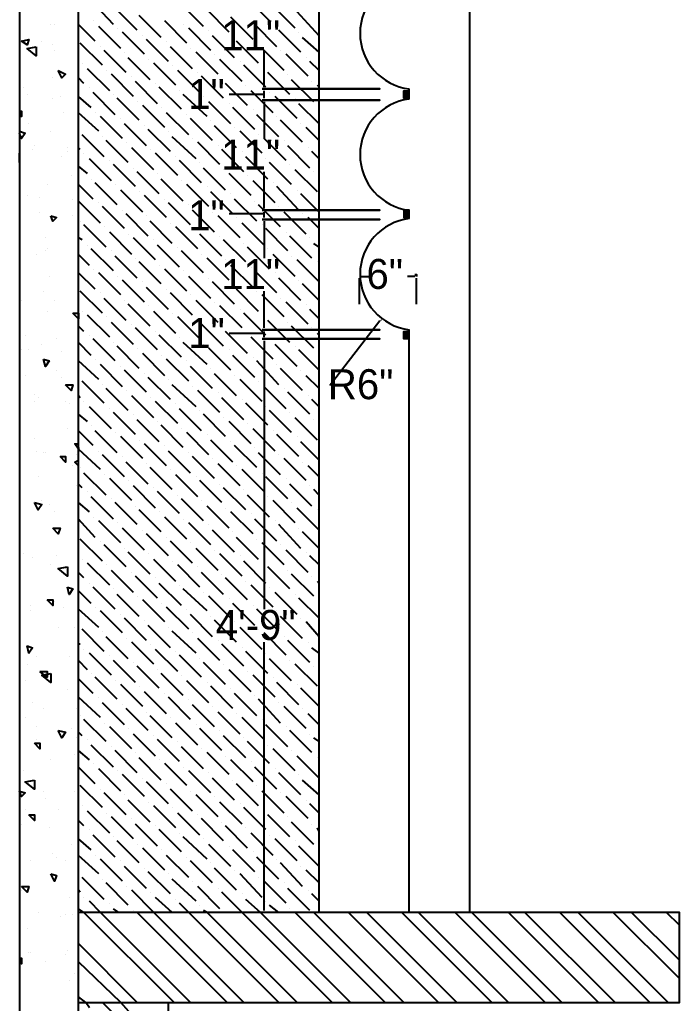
# Model space of a CAD drawing. Header units: inches. Extents: x 9636 to 21597, y -10243 to 557.
# Drawn here: x 14066.4 to 14132.4, y -2711.1 to -2612.7 of the extents above; entities that cross this region are included whole.
import ezdxf

# ---------------------------------------------------------------- set-up
doc = ezdxf.new("R2010")
doc.units = ezdxf.units.IN
doc.header["$MEASUREMENT"] = 0
doc.layers.add('PDF2_0', color=7, linetype='Continuous')
doc.layers.add('PDF2_Text', color=5, linetype='Continuous')
doc.layers.add('PDF2_IEL-HATCH-002', color=7, linetype='Continuous', true_color=0xd7ebd2)
doc.styles.add('PDF Stylus BT', font='stylu.ttf')

msp = doc.modelspace()

# ---------------------------------------------------------------- linework, layer by layer
at = {"layer": 'PDF2_0', "lineweight": 25}
for points in [[(14072.271, -2538.088), (14132.354, -2538.088), (14132.354, -2529.084), (14066.391, -2529.084), (14066.391, -2866.98), (14132.354, -2866.98), (14132.354, -2857.977), (14072.271, -2857.977)], [(14072.271, -2866.98), (14072.271, -2529.084)], [(14096.341, -2701.983), (14096.341, -2538.088)], [(14111.407, -2701.983), (14111.407, -2538.088)], [(14105.344, -2620.671), (14105.344, -2619.851), (14105.344, -2619.668)], [(14105.344, -2620.586), (14104.793, -2620.586), (14104.793, -2619.851), (14105.344, -2619.851)], [(14105.344, -2632.615), (14105.344, -2631.794), (14104.793, -2631.794), (14104.793, -2632.529), (14105.344, -2632.529)], [(14105.344, -2644.656), (14104.793, -2644.656), (14104.793, -2643.921), (14105.344, -2643.921)], [(14105.344, -2701.983), (14105.344, -2643.921), (14105.344, -2643.737)], [(14072.271, -2710.986), (14132.354, -2710.986), (14132.354, -2701.983), (14072.271, -2701.983)], [(14081.274, -2857.977), (14081.274, -2710.986)]]:
    msp.add_lwpolyline(points, dxfattribs=at)
at = {"layer": 'PDF2_0', "color": 5, "lineweight": 25}
for points in [[(14090.829, -2619.484), (14090.829, -2615.809)], [(14090.829, -2620.219), (14087.521, -2620.219), (14087.338, -2620.219)], [(14090.829, -2620.586), (14090.829, -2619.851)], [(14090.829, -2620.954), (14090.829, -2624.629)], [(14090.829, -2631.611), (14090.829, -2627.936)], [(14090.829, -2632.162), (14087.521, -2632.162), (14087.338, -2632.162)], [(14090.829, -2632.529), (14090.829, -2631.978)], [(14090.829, -2632.897), (14090.829, -2636.572)], [(14100.567, -2638.409), (14101.302, -2638.409)], [(14105.895, -2638.409), (14105.16, -2638.409)], [(14090.829, -2643.554), (14090.829, -2639.879)], [(14097.627, -2649.25), (14097.443, -2649.25), (14102.404, -2642.819)], [(14090.829, -2644.105), (14087.521, -2644.105), (14087.338, -2644.105)], [(14090.829, -2644.472), (14090.829, -2643.921)], [(14090.829, -2644.84), (14090.829, -2671.666)], [(14090.829, -2701.799), (14090.829, -2674.973)]]:
    msp.add_lwpolyline(points, dxfattribs=at)
at = {"layer": 'PDF2_0', "color": 254, "lineweight": 25, "true_color": 0xdbdbdb}
for points in [[(14090.645, -2619.668), (14102.404, -2619.668)], [(14090.645, -2620.77), (14102.404, -2620.77)], [(14090.645, -2631.794), (14102.404, -2631.794)], [(14090.645, -2632.713), (14102.404, -2632.713)], [(14090.645, -2643.737), (14102.404, -2643.737)], [(14090.645, -2644.656), (14102.404, -2644.656)]]:
    msp.add_lwpolyline(points, close=True, dxfattribs=at)
for points in [[(14105.895, -2638.225), (14106.079, -2638.225), (14106.079, -2638.409)], [(14100.383, -2641.165), (14100.383, -2638.593)], [(14106.079, -2641.165), (14106.079, -2638.593)], [(14102.404, -2701.983), (14090.645, -2701.983)]]:
    msp.add_lwpolyline(points, dxfattribs=at)
at = {"layer": 'PDF2_0', "lineweight": 25}
for centre in [(14106.034, -2614.105), (14106.034, -2626.233), (14106.034, -2638.176)]:
    msp.add_arc(centre, 5.604, 97.07518, 262.92482, dxfattribs=at)
at = {"layer": 'PDF2_0', "color": 5, "transparency": 33554559}
for points in [[(14090.829, -2619.484), (14090.829, -2619.668), (14090.829, -2619.668)], [(14090.829, -2619.851), (14090.829, -2619.668), (14090.829, -2619.668)], [(14090.829, -2620.586), (14090.829, -2620.77), (14090.829, -2620.77)], [(14090.829, -2620.954), (14090.829, -2620.77), (14090.829, -2620.77)], [(14090.829, -2631.611), (14090.829, -2631.794), (14090.829, -2631.794)], [(14090.829, -2631.978), (14090.829, -2631.794), (14090.829, -2631.794)], [(14090.829, -2632.529), (14090.829, -2632.713), (14090.829, -2632.713)], [(14090.829, -2632.897), (14090.829, -2632.713), (14090.829, -2632.713)], [(14100.567, -2638.225), (14100.567, -2638.409), (14100.383, -2638.409)], [(14105.895, -2638.225), (14105.895, -2638.409), (14106.079, -2638.409)], [(14102.404, -2642.819), (14102.588, -2642.819), (14102.588, -2642.635)], [(14090.829, -2643.554), (14090.829, -2643.737), (14090.829, -2643.737)], [(14090.829, -2643.921), (14090.829, -2643.737), (14090.829, -2643.737)], [(14090.829, -2644.472), (14090.829, -2644.656), (14090.829, -2644.656)], [(14090.829, -2644.84), (14090.829, -2644.656), (14090.829, -2644.656)], [(14090.829, -2701.799), (14090.829, -2701.983), (14090.829, -2701.983)]]:
    msp.add_solid(points, dxfattribs=at)
at = {"layer": 'PDF2_IEL-HATCH-002', "lineweight": 25}
for points in [[(14075.762, -2613.237), (14073.557, -2610.848)], [(14091.38, -2612.869), (14089.175, -2610.664)], [(14078.151, -2613.788), (14075.946, -2611.583)], [(14084.765, -2613.421), (14082.56, -2611.216)], [(14087.338, -2613.972), (14085.133, -2611.767)], [(14093.952, -2613.604), (14091.747, -2611.399)], [(14080.539, -2614.523), (14078.334, -2612.318)], [(14089.726, -2614.707), (14087.521, -2612.502)], [(14096.341, -2614.339), (14094.136, -2611.951)], [(14073.925, -2614.89), (14072.271, -2613.237)], [(14073.741, -2612.869), (14073.741, -2612.869)], [(14076.497, -2615.625), (14074.292, -2613.421)], [(14076.129, -2613.604), (14076.129, -2613.604)], [(14083.112, -2615.074), (14080.907, -2612.869)], [(14082.744, -2613.237), (14082.744, -2613.237)], [(14085.5, -2615.809), (14083.295, -2613.604)], [(14085.316, -2613.788), (14085.316, -2613.788)], [(14092.115, -2615.442), (14089.91, -2613.237)], [(14091.931, -2613.421), (14091.931, -2613.421)], [(14094.503, -2615.993), (14092.298, -2613.788)], [(14078.886, -2616.177), (14076.681, -2613.972)], [(14078.702, -2614.339), (14078.702, -2614.339)], [(14081.274, -2616.912), (14079.069, -2614.707)], [(14087.889, -2616.544), (14085.684, -2614.339)], [(14087.705, -2614.523), (14087.705, -2614.523)], [(14094.32, -2613.972), (14094.32, -2613.972)], [(14096.341, -2615.993), (14094.687, -2614.523)], [(14074.66, -2617.279), (14072.455, -2615.074)], [(14074.476, -2615.442), (14074.476, -2615.442)], [(14077.048, -2618.014), (14074.843, -2615.809)], [(14081.09, -2614.89), (14081.09, -2614.89)], [(14083.663, -2617.647), (14081.458, -2615.442)], [(14083.479, -2615.625), (14083.479, -2615.625)], [(14090.277, -2617.095), (14088.072, -2614.89)], [(14090.094, -2615.074), (14090.094, -2615.074)], [(14092.85, -2617.83), (14090.645, -2615.625)], [(14092.482, -2615.809), (14092.482, -2615.809)], [(14076.864, -2615.993), (14076.864, -2615.993)], [(14079.437, -2618.749), (14077.232, -2616.544)], [(14079.253, -2616.728), (14079.253, -2616.728)], [(14086.235, -2618.198), (14084.03, -2615.993)], [(14085.868, -2616.177), (14085.868, -2616.177)], [(14088.624, -2618.933), (14086.419, -2616.728)], [(14095.238, -2618.381), (14093.033, -2616.177)], [(14095.055, -2616.544), (14095.055, -2616.544)], [(14072.638, -2617.095), (14072.638, -2617.095)], [(14075.395, -2619.851), (14073.19, -2617.647)], [(14082.009, -2619.3), (14079.804, -2617.095)], [(14081.642, -2617.279), (14081.642, -2617.279)], [(14088.44, -2616.912), (14088.44, -2616.912)], [(14091.012, -2619.484), (14088.807, -2617.279)], [(14090.829, -2617.647), (14090.829, -2617.647)], [(14096.341, -2617.83), (14095.422, -2616.912)], [(14072.822, -2619.116), (14072.271, -2618.565)], [(14075.027, -2617.83), (14075.027, -2617.83)], [(14077.783, -2620.403), (14075.578, -2618.198)], [(14077.599, -2618.381), (14077.599, -2618.381)], [(14084.398, -2620.035), (14082.193, -2617.83)], [(14084.214, -2618.014), (14084.214, -2618.014)], [(14086.786, -2620.586), (14084.581, -2618.381)], [(14086.603, -2618.749), (14086.603, -2618.749)], [(14093.401, -2620.219), (14091.196, -2618.014)], [(14093.217, -2618.198), (14093.217, -2618.198)], [(14095.79, -2620.954), (14093.585, -2618.749)], [(14073.373, -2619.484), (14073.373, -2619.484)], [(14080.172, -2621.138), (14077.967, -2618.933)], [(14079.988, -2619.116), (14079.988, -2619.116)], [(14082.56, -2621.689), (14080.355, -2619.484)], [(14089.175, -2621.321), (14086.97, -2619.116)], [(14088.991, -2619.3), (14088.991, -2619.3)], [(14095.606, -2618.933), (14095.606, -2618.933)], [(14096.341, -2619.484), (14096.157, -2619.3)], [(14073.557, -2621.505), (14072.271, -2620.403)], [(14075.946, -2622.24), (14073.741, -2620.035)], [(14075.762, -2620.219), (14075.762, -2620.219)], [(14078.334, -2622.791), (14076.129, -2620.586)], [(14082.377, -2619.851), (14082.377, -2619.851)], [(14085.133, -2622.424), (14082.744, -2620.219)], [(14084.765, -2620.403), (14084.765, -2620.403)], [(14091.747, -2622.056), (14089.542, -2619.851)], [(14091.38, -2620.035), (14091.38, -2620.035)], [(14094.136, -2622.607), (14091.931, -2620.403)], [(14093.952, -2620.586), (14093.952, -2620.586)], [(14078.151, -2620.954), (14078.151, -2620.954)], [(14080.907, -2623.526), (14078.702, -2621.321)], [(14080.539, -2621.505), (14080.539, -2621.505)], [(14087.521, -2623.159), (14085.316, -2620.954)], [(14087.338, -2621.138), (14087.338, -2621.138)], [(14089.91, -2623.71), (14087.705, -2621.505)], [(14089.726, -2621.689), (14089.726, -2621.689)], [(14096.341, -2623.159), (14094.32, -2621.138)], [(14096.341, -2621.321), (14096.341, -2621.321)], [(14074.292, -2623.894), (14072.271, -2622.056)], [(14073.925, -2622.056), (14073.925, -2622.056)], [(14076.681, -2624.629), (14074.476, -2622.424)], [(14076.497, -2622.607), (14076.497, -2622.607)], [(14083.295, -2624.261), (14081.09, -2622.056)], [(14083.112, -2622.24), (14083.112, -2622.24)], [(14085.684, -2624.812), (14083.479, -2622.607)], [(14092.298, -2624.445), (14090.094, -2622.24)], [(14092.115, -2622.424), (14092.115, -2622.424)], [(14079.069, -2625.364), (14076.864, -2623.159)], [(14078.886, -2623.342), (14078.886, -2623.342)], [(14085.5, -2622.791), (14085.5, -2622.791)], [(14088.072, -2625.547), (14085.868, -2623.342)], [(14087.889, -2623.526), (14087.889, -2623.526)], [(14094.687, -2624.996), (14092.482, -2622.791)], [(14094.503, -2623.159), (14094.503, -2623.159)], [(14096.341, -2624.812), (14095.055, -2623.526)], [(14074.843, -2626.466), (14072.638, -2624.261)], [(14074.66, -2624.445), (14074.66, -2624.445)], [(14081.458, -2625.915), (14079.253, -2623.71)], [(14081.274, -2623.894), (14081.274, -2623.894)], [(14084.03, -2626.65), (14081.642, -2624.445)], [(14083.663, -2624.629), (14083.663, -2624.629)], [(14090.645, -2626.098), (14088.44, -2623.894)], [(14090.277, -2624.261), (14090.277, -2624.261)], [(14093.033, -2626.833), (14090.829, -2624.629)], [(14072.455, -2625.731), (14072.271, -2625.547)], [(14077.232, -2627.017), (14075.027, -2624.812)], [(14077.048, -2624.996), (14077.048, -2624.996)], [(14079.804, -2627.752), (14077.599, -2625.547)], [(14086.419, -2627.201), (14084.214, -2624.996)], [(14086.235, -2625.364), (14086.235, -2625.364)], [(14092.85, -2624.812), (14092.85, -2624.812)], [(14095.422, -2627.568), (14093.217, -2625.364)], [(14095.238, -2625.547), (14095.238, -2625.547)], [(14072.822, -2626.098), (14072.822, -2626.098)], [(14079.437, -2625.731), (14079.437, -2625.731)], [(14082.193, -2628.303), (14079.988, -2626.098)], [(14082.009, -2626.466), (14082.009, -2626.466)], [(14088.807, -2627.936), (14086.603, -2625.731)], [(14088.624, -2625.915), (14088.624, -2625.915)], [(14091.196, -2628.671), (14088.991, -2626.466)], [(14096.341, -2626.65), (14095.606, -2625.915)], [(14073.19, -2628.12), (14072.271, -2627.385)], [(14075.578, -2628.855), (14073.373, -2626.65)], [(14075.395, -2626.833), (14075.395, -2626.833)], [(14077.967, -2629.406), (14075.762, -2627.201)], [(14077.783, -2627.568), (14077.783, -2627.568)], [(14084.581, -2629.038), (14082.377, -2626.833)], [(14084.398, -2627.017), (14084.398, -2627.017)], [(14086.97, -2629.773), (14084.765, -2627.568)], [(14091.012, -2626.65), (14091.012, -2626.65)], [(14093.585, -2629.222), (14091.38, -2627.017)], [(14093.401, -2627.201), (14093.401, -2627.201)], [(14080.355, -2630.141), (14078.151, -2627.936)], [(14080.172, -2628.12), (14080.172, -2628.12)], [(14086.786, -2627.752), (14086.786, -2627.752)], [(14089.542, -2630.324), (14087.338, -2628.12)], [(14089.175, -2628.303), (14089.175, -2628.303)], [(14096.157, -2629.957), (14093.952, -2627.752)], [(14095.79, -2627.936), (14095.79, -2627.936)], [(14096.341, -2628.487), (14096.341, -2628.303)], [(14073.741, -2630.692), (14072.271, -2629.222)], [(14073.557, -2628.671), (14073.557, -2628.671)], [(14076.129, -2631.243), (14073.925, -2629.038)], [(14075.946, -2629.222), (14075.946, -2629.222)], [(14082.744, -2630.876), (14080.539, -2628.671)], [(14082.56, -2628.855), (14082.56, -2628.855)], [(14085.316, -2631.427), (14083.112, -2629.222)], [(14085.133, -2629.406), (14085.133, -2629.406)], [(14091.931, -2631.059), (14089.726, -2628.855)], [(14091.747, -2629.038), (14091.747, -2629.038)], [(14094.32, -2631.794), (14092.115, -2629.406)], [(14078.702, -2631.978), (14076.497, -2629.773)], [(14078.334, -2629.957), (14078.334, -2629.957)], [(14081.09, -2632.529), (14078.886, -2630.324)], [(14087.705, -2632.162), (14085.5, -2629.957)], [(14087.521, -2630.141), (14087.521, -2630.141)], [(14094.136, -2629.773), (14094.136, -2629.773)], [(14096.341, -2631.978), (14094.503, -2630.141)], [(14074.476, -2633.081), (14072.271, -2630.876)], [(14074.292, -2631.059), (14074.292, -2631.059)], [(14076.864, -2633.632), (14074.66, -2631.427)], [(14080.907, -2630.692), (14080.907, -2630.692)], [(14083.479, -2633.264), (14081.274, -2631.059)], [(14083.295, -2631.243), (14083.295, -2631.243)], [(14090.094, -2632.897), (14087.889, -2630.692)], [(14089.91, -2630.876), (14089.91, -2630.876)], [(14092.482, -2633.448), (14090.277, -2631.243)], [(14092.298, -2631.427), (14092.298, -2631.427)], [(14076.681, -2631.794), (14076.681, -2631.794)], [(14079.253, -2634.367), (14077.048, -2632.162)], [(14079.069, -2632.346), (14079.069, -2632.346)], [(14085.868, -2633.999), (14083.663, -2631.794)], [(14085.684, -2631.978), (14085.684, -2631.978)], [(14088.44, -2634.55), (14086.235, -2632.346)], [(14088.072, -2632.529), (14088.072, -2632.529)], [(14095.055, -2634.183), (14092.85, -2631.978)], [(14094.687, -2632.162), (14094.687, -2632.162)], [(14096.341, -2633.632), (14095.238, -2632.529)], [(14072.455, -2632.897), (14072.455, -2632.897)], [(14075.027, -2635.469), (14072.822, -2633.264)], [(14074.843, -2633.448), (14074.843, -2633.448)], [(14081.642, -2635.102), (14079.437, -2632.897)], [(14081.458, -2633.081), (14081.458, -2633.081)], [(14084.214, -2635.653), (14082.009, -2633.448)], [(14090.829, -2635.285), (14088.624, -2633.081)], [(14090.645, -2633.264), (14090.645, -2633.264)], [(14077.599, -2636.204), (14075.395, -2633.999)], [(14077.232, -2634.183), (14077.232, -2634.183)], [(14084.03, -2633.632), (14084.03, -2633.632)], [(14086.603, -2636.388), (14084.398, -2634.183)], [(14086.419, -2634.367), (14086.419, -2634.367)], [(14093.217, -2635.837), (14091.012, -2633.632)], [(14093.033, -2633.999), (14093.033, -2633.999)], [(14095.606, -2636.572), (14093.401, -2634.367)], [(14072.638, -2634.734), (14072.271, -2634.55)], [(14073.19, -2635.285), (14073.19, -2635.285)], [(14079.988, -2636.755), (14077.783, -2634.55)], [(14079.804, -2634.734), (14079.804, -2634.734)], [(14082.377, -2637.49), (14080.172, -2635.285)], [(14082.193, -2635.469), (14082.193, -2635.469)], [(14088.991, -2636.939), (14086.786, -2634.734)], [(14088.807, -2635.102), (14088.807, -2635.102)], [(14091.38, -2637.674), (14089.175, -2635.469)], [(14095.422, -2634.55), (14095.422, -2634.55)], [(14096.341, -2635.469), (14095.79, -2635.102)], [(14073.373, -2637.307), (14072.271, -2636.204)], [(14075.762, -2637.858), (14073.557, -2635.653)], [(14075.578, -2635.837), (14075.578, -2635.837)], [(14078.151, -2638.593), (14075.946, -2636.388)], [(14084.765, -2638.042), (14082.56, -2635.837)], [(14084.581, -2636.204), (14084.581, -2636.204)], [(14091.196, -2635.653), (14091.196, -2635.653)], [(14093.952, -2638.409), (14091.747, -2636.204)], [(14093.585, -2636.388), (14093.585, -2636.388)], [(14077.967, -2636.572), (14077.967, -2636.572)], [(14080.539, -2639.144), (14078.334, -2636.939)], [(14080.355, -2637.307), (14080.355, -2637.307)], [(14087.338, -2638.776), (14085.133, -2636.572)], [(14086.97, -2636.755), (14086.97, -2636.755)], [(14089.726, -2639.511), (14087.521, -2637.307)], [(14096.341, -2638.96), (14094.136, -2636.755)], [(14096.157, -2636.939), (14096.157, -2636.939)], [(14073.925, -2639.695), (14072.271, -2638.042)], [(14073.741, -2637.674), (14073.741, -2637.674)], [(14076.497, -2640.246), (14074.292, -2638.042)], [(14076.129, -2638.409), (14076.129, -2638.409)], [(14083.112, -2639.879), (14080.907, -2637.674)], [(14082.744, -2637.858), (14082.744, -2637.858)], [(14085.5, -2640.614), (14083.295, -2638.409)], [(14089.542, -2637.49), (14089.542, -2637.49)], [(14092.115, -2640.063), (14089.91, -2637.858)], [(14091.931, -2638.042), (14091.931, -2638.042)], [(14078.886, -2640.981), (14076.681, -2638.776)], [(14078.702, -2638.96), (14078.702, -2638.96)], [(14085.316, -2638.593), (14085.316, -2638.593)], [(14087.889, -2641.165), (14085.684, -2638.96)], [(14087.705, -2639.144), (14087.705, -2639.144)], [(14094.503, -2640.798), (14092.298, -2638.593)], [(14094.32, -2638.776), (14094.32, -2638.776)], [(14096.341, -2640.798), (14094.687, -2639.144)], [(14074.66, -2642.084), (14072.455, -2639.879)], [(14074.476, -2640.063), (14074.476, -2640.063)], [(14081.274, -2641.716), (14079.069, -2639.511)], [(14081.09, -2639.695), (14081.09, -2639.695)], [(14083.663, -2642.268), (14081.458, -2640.063)], [(14083.479, -2640.246), (14083.479, -2640.246)], [(14090.277, -2641.9), (14088.072, -2639.695)], [(14090.094, -2639.879), (14090.094, -2639.879)], [(14092.85, -2642.451), (14090.645, -2640.246)], [(14077.048, -2642.819), (14074.843, -2640.614)], [(14076.864, -2640.798), (14076.864, -2640.798)], [(14079.437, -2643.37), (14077.232, -2641.165)], [(14079.253, -2641.349), (14079.253, -2641.349)], [(14086.235, -2643.002), (14084.03, -2640.798)], [(14085.868, -2640.981), (14085.868, -2640.981)], [(14088.624, -2643.554), (14086.419, -2641.349)], [(14092.482, -2640.614), (14092.482, -2640.614)], [(14095.238, -2643.186), (14093.033, -2640.981)], [(14095.055, -2641.165), (14095.055, -2641.165)], [(14072.638, -2641.9), (14072.638, -2641.9)], [(14075.395, -2644.472), (14073.19, -2642.268)], [(14082.009, -2644.105), (14079.804, -2641.9)], [(14081.642, -2642.084), (14081.642, -2642.084)], [(14088.44, -2641.716), (14088.44, -2641.716)], [(14091.012, -2644.289), (14088.807, -2642.084)], [(14090.829, -2642.268), (14090.829, -2642.268)], [(14096.341, -2642.635), (14095.422, -2641.716)], [(14075.027, -2642.451), (14075.027, -2642.451)], [(14077.783, -2645.207), (14075.578, -2643.002)], [(14077.599, -2643.186), (14077.599, -2643.186)], [(14084.398, -2644.656), (14082.193, -2642.451)], [(14084.214, -2642.819), (14084.214, -2642.819)], [(14086.786, -2645.391), (14084.581, -2643.186)], [(14093.401, -2645.024), (14091.196, -2642.819)], [(14093.217, -2643.002), (14093.217, -2643.002)], [(14072.822, -2643.921), (14072.271, -2643.37)], [(14073.373, -2644.289), (14073.373, -2644.289)], [(14080.172, -2645.759), (14077.967, -2643.554)], [(14079.988, -2643.921), (14079.988, -2643.921)], [(14082.56, -2646.494), (14080.355, -2644.289)], [(14086.603, -2643.37), (14086.603, -2643.37)], [(14089.175, -2646.126), (14086.97, -2643.921)], [(14088.991, -2644.105), (14088.991, -2644.105)], [(14095.79, -2645.575), (14093.585, -2643.37)], [(14095.606, -2643.554), (14095.606, -2643.554)], [(14096.341, -2644.289), (14096.157, -2644.105)], [(14073.557, -2646.31), (14072.271, -2645.024)], [(14075.946, -2646.861), (14073.741, -2644.656)], [(14075.762, -2645.024), (14075.762, -2645.024)], [(14082.377, -2644.472), (14082.377, -2644.472)], [(14085.133, -2647.228), (14082.744, -2645.024)], [(14084.765, -2645.207), (14084.765, -2645.207)], [(14091.747, -2646.677), (14089.542, -2644.472)], [(14091.38, -2644.656), (14091.38, -2644.656)], [(14094.136, -2647.412), (14091.931, -2645.207)], [(14078.334, -2647.596), (14076.129, -2645.391)], [(14078.151, -2645.575), (14078.151, -2645.575)], [(14080.907, -2648.331), (14078.702, -2646.126)], [(14087.521, -2647.78), (14085.316, -2645.575)], [(14087.338, -2645.759), (14087.338, -2645.759)], [(14093.952, -2645.391), (14093.952, -2645.391)], [(14096.341, -2647.78), (14094.32, -2645.759)], [(14096.341, -2646.126), (14096.341, -2646.126)], [(14074.292, -2648.698), (14072.271, -2646.861)], [(14073.925, -2646.677), (14073.925, -2646.677)], [(14076.681, -2649.433), (14074.476, -2647.228)], [(14080.539, -2646.31), (14080.539, -2646.31)], [(14083.295, -2648.882), (14081.09, -2646.677)], [(14083.112, -2646.861), (14083.112, -2646.861)], [(14089.91, -2648.515), (14087.705, -2646.31)], [(14089.726, -2646.494), (14089.726, -2646.494)], [(14092.298, -2649.25), (14090.094, -2646.861)], [(14092.115, -2647.228), (14092.115, -2647.228)], [(14076.497, -2647.412), (14076.497, -2647.412)], [(14079.069, -2649.985), (14076.864, -2647.78)], [(14078.886, -2648.147), (14078.886, -2648.147)], [(14085.684, -2649.617), (14083.479, -2647.412)], [(14085.5, -2647.596), (14085.5, -2647.596)], [(14088.072, -2650.352), (14085.868, -2648.147)], [(14094.687, -2649.801), (14092.482, -2647.596)], [(14094.503, -2647.78), (14094.503, -2647.78)], [(14074.843, -2651.087), (14072.638, -2648.882)], [(14074.66, -2649.25), (14074.66, -2649.25)], [(14081.458, -2650.72), (14079.253, -2648.515)], [(14081.274, -2648.698), (14081.274, -2648.698)], [(14084.03, -2651.454), (14081.642, -2649.25)], [(14087.889, -2648.331), (14087.889, -2648.331)], [(14090.645, -2650.903), (14088.44, -2648.698)], [(14090.277, -2648.882), (14090.277, -2648.882)], [(14096.341, -2649.617), (14095.055, -2648.331)], [(14077.232, -2651.822), (14075.027, -2649.617)], [(14077.048, -2649.801), (14077.048, -2649.801)], [(14083.663, -2649.433), (14083.663, -2649.433)], [(14086.419, -2652.006), (14084.214, -2649.801)], [(14086.235, -2649.985), (14086.235, -2649.985)], [(14093.033, -2651.638), (14090.829, -2649.433)], [(14092.85, -2649.617), (14092.85, -2649.617)], [(14095.422, -2652.189), (14093.217, -2649.985)], [(14072.455, -2650.536), (14072.271, -2650.352)], [(14072.822, -2650.903), (14072.822, -2650.903)], [(14079.804, -2652.557), (14077.599, -2650.352)], [(14079.437, -2650.536), (14079.437, -2650.536)], [(14082.193, -2653.108), (14079.988, -2650.903)], [(14082.009, -2651.087), (14082.009, -2651.087)], [(14088.807, -2652.741), (14086.603, -2650.536)], [(14088.624, -2650.72), (14088.624, -2650.72)], [(14091.196, -2653.292), (14088.991, -2651.087)], [(14095.238, -2650.352), (14095.238, -2650.352)], [(14096.341, -2651.454), (14095.606, -2650.72)], [(14073.19, -2652.924), (14072.271, -2652.189)], [(14075.578, -2653.659), (14073.373, -2651.454)], [(14075.395, -2651.638), (14075.395, -2651.638)], [(14077.967, -2654.211), (14075.762, -2652.006)], [(14077.783, -2652.189), (14077.783, -2652.189)], [(14084.581, -2653.843), (14082.377, -2651.638)], [(14084.398, -2651.822), (14084.398, -2651.822)], [(14086.97, -2654.394), (14084.765, -2652.189)], [(14091.012, -2651.454), (14091.012, -2651.454)], [(14093.585, -2654.027), (14091.38, -2651.822)], [(14093.401, -2652.006), (14093.401, -2652.006)], [(14080.355, -2654.946), (14078.151, -2652.741)], [(14080.172, -2652.924), (14080.172, -2652.924)], [(14086.786, -2652.557), (14086.786, -2652.557)], [(14089.542, -2655.129), (14087.338, -2652.924)], [(14089.175, -2653.108), (14089.175, -2653.108)], [(14096.157, -2654.762), (14093.952, -2652.557)], [(14095.79, -2652.741), (14095.79, -2652.741)], [(14096.341, -2653.108), (14096.341, -2653.108)], [(14073.741, -2655.313), (14072.271, -2653.843)], [(14073.557, -2653.292), (14073.557, -2653.292)], [(14076.129, -2656.048), (14073.925, -2653.843)], [(14075.946, -2654.027), (14075.946, -2654.027)], [(14082.744, -2655.497), (14080.539, -2653.292)], [(14082.56, -2653.659), (14082.56, -2653.659)], [(14085.316, -2656.232), (14083.112, -2654.027)], [(14091.931, -2655.864), (14089.726, -2653.659)], [(14091.747, -2653.843), (14091.747, -2653.843)], [(14078.702, -2656.599), (14076.497, -2654.394)], [(14078.334, -2654.762), (14078.334, -2654.762)], [(14081.09, -2657.334), (14078.886, -2655.129)], [(14085.133, -2654.211), (14085.133, -2654.211)], [(14087.705, -2656.967), (14085.5, -2654.762)], [(14087.521, -2654.946), (14087.521, -2654.946)], [(14094.32, -2656.415), (14092.115, -2654.211)], [(14094.136, -2654.394), (14094.136, -2654.394)], [(14096.341, -2656.783), (14094.503, -2654.946)], [(14074.476, -2657.702), (14072.271, -2655.68)], [(14074.292, -2655.864), (14074.292, -2655.864)], [(14080.907, -2655.313), (14080.907, -2655.313)], [(14083.479, -2658.069), (14081.274, -2655.864)], [(14083.295, -2656.048), (14083.295, -2656.048)], [(14090.094, -2657.518), (14087.889, -2655.313)], [(14089.91, -2655.497), (14089.91, -2655.497)], [(14092.482, -2658.253), (14090.277, -2656.048)], [(14076.864, -2658.437), (14074.66, -2656.232)], [(14076.681, -2656.415), (14076.681, -2656.415)], [(14079.253, -2659.172), (14077.048, -2656.967)], [(14085.868, -2658.62), (14083.663, -2656.415)], [(14085.684, -2656.599), (14085.684, -2656.599)], [(14092.298, -2656.232), (14092.298, -2656.232)], [(14095.055, -2658.804), (14092.85, -2656.599)], [(14094.687, -2656.967), (14094.687, -2656.967)], [(14072.455, -2657.518), (14072.455, -2657.518)], [(14075.027, -2660.274), (14072.822, -2658.069)], [(14079.069, -2657.15), (14079.069, -2657.15)], [(14081.642, -2659.723), (14079.437, -2657.518)], [(14081.458, -2657.702), (14081.458, -2657.702)], [(14088.44, -2659.355), (14086.235, -2657.15)], [(14088.072, -2657.334), (14088.072, -2657.334)], [(14090.829, -2659.906), (14088.624, -2657.702)], [(14090.645, -2658.069), (14090.645, -2658.069)], [(14096.341, -2658.437), (14095.238, -2657.334)], [(14074.843, -2658.253), (14074.843, -2658.253)], [(14077.599, -2660.825), (14075.395, -2658.62)], [(14077.232, -2658.804), (14077.232, -2658.804)], [(14084.214, -2660.458), (14082.009, -2658.253)], [(14084.03, -2658.437), (14084.03, -2658.437)], [(14086.603, -2661.009), (14084.398, -2658.804)], [(14093.217, -2660.641), (14091.012, -2658.437)], [(14093.033, -2658.62), (14093.033, -2658.62)], [(14072.638, -2659.539), (14072.271, -2659.172)], [(14073.19, -2659.906), (14073.19, -2659.906)], [(14079.988, -2661.56), (14077.783, -2659.355)], [(14079.804, -2659.539), (14079.804, -2659.539)], [(14082.377, -2662.111), (14080.172, -2659.906)], [(14086.419, -2659.172), (14086.419, -2659.172)], [(14088.991, -2661.744), (14086.786, -2659.539)], [(14088.807, -2659.723), (14088.807, -2659.723)], [(14095.606, -2661.376), (14093.401, -2659.172)], [(14095.422, -2659.355), (14095.422, -2659.355)], [(14096.341, -2660.274), (14095.79, -2659.723)], [(14073.373, -2661.928), (14072.271, -2661.009)], [(14075.762, -2662.663), (14073.557, -2660.458)], [(14075.578, -2660.641), (14075.578, -2660.641)], [(14078.151, -2663.214), (14075.946, -2661.009)], [(14082.193, -2660.274), (14082.193, -2660.274)], [(14084.765, -2662.846), (14082.56, -2660.641)], [(14084.581, -2660.825), (14084.581, -2660.825)], [(14091.38, -2662.479), (14089.175, -2660.274)], [(14091.196, -2660.458), (14091.196, -2660.458)], [(14093.952, -2663.03), (14091.747, -2660.825)], [(14093.585, -2661.009), (14093.585, -2661.009)], [(14077.967, -2661.376), (14077.967, -2661.376)], [(14080.539, -2663.949), (14078.334, -2661.744)], [(14080.355, -2661.928), (14080.355, -2661.928)], [(14087.338, -2663.581), (14085.133, -2661.376)], [(14086.97, -2661.56), (14086.97, -2661.56)], [(14089.726, -2664.132), (14087.521, -2661.928)], [(14096.341, -2663.765), (14094.136, -2661.56)], [(14096.157, -2661.744), (14096.157, -2661.744)], [(14073.925, -2664.5), (14072.271, -2662.663)], [(14073.741, -2662.479), (14073.741, -2662.479)], [(14076.497, -2665.051), (14074.292, -2662.846)], [(14083.112, -2664.684), (14080.907, -2662.479)], [(14082.744, -2662.663), (14082.744, -2662.663)], [(14089.542, -2662.111), (14089.542, -2662.111)], [(14092.115, -2664.867), (14089.91, -2662.663)], [(14091.931, -2662.846), (14091.931, -2662.846)], [(14076.129, -2663.03), (14076.129, -2663.03)], [(14078.886, -2665.786), (14076.681, -2663.581)], [(14078.702, -2663.765), (14078.702, -2663.765)], [(14085.5, -2665.235), (14083.295, -2663.03)], [(14085.316, -2663.214), (14085.316, -2663.214)], [(14087.889, -2665.97), (14085.684, -2663.765)], [(14087.705, -2663.949), (14087.705, -2663.949)], [(14094.503, -2665.602), (14092.298, -2663.214)], [(14094.32, -2663.581), (14094.32, -2663.581)], [(14096.341, -2665.602), (14094.687, -2663.949)], [(14074.66, -2666.889), (14072.455, -2664.684)], [(14074.476, -2664.867), (14074.476, -2664.867)], [(14081.274, -2666.337), (14079.069, -2664.132)], [(14081.09, -2664.5), (14081.09, -2664.5)], [(14083.663, -2667.072), (14081.458, -2664.867)], [(14090.277, -2666.705), (14088.072, -2664.5)], [(14090.094, -2664.684), (14090.094, -2664.684)], [(14077.048, -2667.44), (14074.843, -2665.235)], [(14076.864, -2665.602), (14076.864, -2665.602)], [(14079.437, -2668.175), (14077.232, -2665.97)], [(14083.479, -2665.051), (14083.479, -2665.051)], [(14086.235, -2667.807), (14084.03, -2665.602)], [(14085.868, -2665.786), (14085.868, -2665.786)], [(14092.85, -2667.256), (14090.645, -2665.051)], [(14092.482, -2665.235), (14092.482, -2665.235)], [(14095.238, -2667.991), (14093.033, -2665.786)], [(14095.055, -2665.97), (14095.055, -2665.97)], [(14072.638, -2666.705), (14072.638, -2666.705)], [(14079.253, -2666.154), (14079.253, -2666.154)], [(14082.009, -2668.91), (14079.804, -2666.705)], [(14081.642, -2666.889), (14081.642, -2666.889)], [(14088.624, -2668.358), (14086.419, -2666.154)], [(14088.44, -2666.337), (14088.44, -2666.337)], [(14091.012, -2669.093), (14088.807, -2666.889)], [(14096.341, -2667.256), (14095.422, -2666.337)], [(14075.395, -2669.277), (14073.19, -2667.072)], [(14075.027, -2667.256), (14075.027, -2667.256)], [(14077.783, -2670.012), (14075.578, -2667.807)], [(14084.398, -2669.461), (14082.193, -2667.256)], [(14084.214, -2667.44), (14084.214, -2667.44)], [(14090.829, -2667.072), (14090.829, -2667.072)], [(14093.401, -2669.645), (14091.196, -2667.44)], [(14093.217, -2667.807), (14093.217, -2667.807)], [(14072.822, -2668.542), (14072.271, -2667.991)], [(14077.599, -2667.991), (14077.599, -2667.991)], [(14080.172, -2670.563), (14077.967, -2668.358)], [(14079.988, -2668.542), (14079.988, -2668.542)], [(14086.786, -2670.196), (14084.581, -2667.991)], [(14086.603, -2668.175), (14086.603, -2668.175)], [(14089.175, -2670.747), (14086.97, -2668.542)], [(14088.991, -2668.91), (14088.991, -2668.91)], [(14095.79, -2670.38), (14093.585, -2668.175)], [(14095.606, -2668.358), (14095.606, -2668.358)], [(14096.341, -2669.093), (14096.157, -2668.91)], [(14073.557, -2671.115), (14072.271, -2669.828)], [(14073.373, -2669.093), (14073.373, -2669.093)], [(14075.946, -2671.666), (14073.741, -2669.461)], [(14075.762, -2669.645), (14075.762, -2669.645)], [(14082.56, -2671.298), (14080.355, -2669.093)], [(14082.377, -2669.277), (14082.377, -2669.277)], [(14085.133, -2671.849), (14082.744, -2669.645)], [(14091.747, -2671.482), (14089.542, -2669.277)], [(14091.38, -2669.461), (14091.38, -2669.461)], [(14078.334, -2672.401), (14076.129, -2670.196)], [(14078.151, -2670.38), (14078.151, -2670.38)], [(14080.907, -2672.952), (14078.702, -2670.747)], [(14084.765, -2670.012), (14084.765, -2670.012)], [(14087.521, -2672.584), (14085.316, -2670.38)], [(14087.338, -2670.563), (14087.338, -2670.563)], [(14094.136, -2672.217), (14091.931, -2670.012)], [(14093.952, -2670.196), (14093.952, -2670.196)], [(14096.341, -2672.584), (14094.32, -2670.563)], [(14096.341, -2670.747), (14096.341, -2670.747)], [(14074.292, -2673.503), (14072.271, -2671.666)], [(14073.925, -2671.482), (14073.925, -2671.482)], [(14076.681, -2674.054), (14074.476, -2671.849)], [(14080.539, -2671.115), (14080.539, -2671.115)], [(14083.295, -2673.687), (14081.09, -2671.482)], [(14083.112, -2671.666), (14083.112, -2671.666)], [(14089.91, -2673.319), (14087.705, -2671.115)], [(14089.726, -2671.298), (14089.726, -2671.298)], [(14092.298, -2673.871), (14090.094, -2671.666)], [(14092.115, -2671.849), (14092.115, -2671.849)], [(14076.497, -2672.217), (14076.497, -2672.217)], [(14079.069, -2674.789), (14076.864, -2672.584)], [(14078.886, -2672.768), (14078.886, -2672.768)], [(14085.684, -2674.422), (14083.479, -2672.217)], [(14085.5, -2672.401), (14085.5, -2672.401)], [(14088.072, -2674.973), (14085.868, -2672.768)], [(14094.687, -2674.606), (14092.482, -2672.401)], [(14094.503, -2672.584), (14094.503, -2672.584)], [(14074.843, -2675.892), (14072.638, -2673.687)], [(14081.458, -2675.524), (14079.253, -2673.319)], [(14081.274, -2673.503), (14081.274, -2673.503)], [(14087.889, -2672.952), (14087.889, -2672.952)], [(14090.645, -2675.708), (14088.44, -2673.503)], [(14090.277, -2673.687), (14090.277, -2673.687)], [(14096.341, -2674.422), (14095.055, -2672.952)], [(14074.66, -2673.871), (14074.66, -2673.871)], [(14077.232, -2676.627), (14075.027, -2674.422)], [(14077.048, -2674.606), (14077.048, -2674.606)], [(14084.03, -2676.075), (14081.642, -2673.871)], [(14083.663, -2674.054), (14083.663, -2674.054)], [(14086.419, -2676.81), (14084.214, -2674.606)], [(14086.235, -2674.789), (14086.235, -2674.789)], [(14093.033, -2676.259), (14090.829, -2674.054)], [(14092.85, -2674.422), (14092.85, -2674.422)], [(14095.422, -2676.994), (14093.217, -2674.789)], [(14072.455, -2675.157), (14072.271, -2675.157)], [(14072.822, -2675.708), (14072.822, -2675.708)], [(14079.804, -2677.178), (14077.599, -2674.973)], [(14079.437, -2675.157), (14079.437, -2675.157)], [(14082.193, -2677.913), (14079.988, -2675.708)], [(14088.807, -2677.362), (14086.603, -2675.157)], [(14088.624, -2675.524), (14088.624, -2675.524)], [(14095.238, -2674.973), (14095.238, -2674.973)], [(14096.341, -2676.075), (14095.606, -2675.524)], [(14075.578, -2678.28), (14073.373, -2676.075)], [(14075.395, -2676.259), (14075.395, -2676.259)], [(14082.009, -2675.892), (14082.009, -2675.892)], [(14084.581, -2678.464), (14082.377, -2676.259)], [(14084.398, -2676.627), (14084.398, -2676.627)], [(14091.196, -2678.097), (14088.991, -2675.892)], [(14091.012, -2676.075), (14091.012, -2676.075)], [(14093.585, -2678.832), (14091.38, -2676.627)], [(14073.19, -2677.729), (14072.271, -2676.81)], [(14077.967, -2679.015), (14075.762, -2676.81)], [(14077.783, -2676.994), (14077.783, -2676.994)], [(14080.355, -2679.567), (14078.151, -2677.362)], [(14080.172, -2677.729), (14080.172, -2677.729)], [(14086.97, -2679.199), (14084.765, -2676.994)], [(14086.786, -2677.178), (14086.786, -2677.178)], [(14089.542, -2679.934), (14087.338, -2677.729)], [(14093.401, -2676.81), (14093.401, -2676.81)], [(14096.157, -2679.383), (14093.952, -2677.178)], [(14095.79, -2677.362), (14095.79, -2677.362)], [(14073.741, -2680.118), (14072.271, -2678.648)], [(14073.557, -2678.097), (14073.557, -2678.097)], [(14076.129, -2680.669), (14073.925, -2678.464)], [(14082.744, -2680.301), (14080.539, -2678.097)], [(14082.56, -2678.28), (14082.56, -2678.28)], [(14089.175, -2677.913), (14089.175, -2677.913)], [(14091.931, -2680.485), (14089.726, -2678.28)], [(14091.747, -2678.464), (14091.747, -2678.464)], [(14096.341, -2677.913), (14096.341, -2677.913)], [(14075.946, -2678.832), (14075.946, -2678.832)], [(14078.702, -2681.404), (14076.497, -2679.199)], [(14078.334, -2679.383), (14078.334, -2679.383)], [(14085.316, -2681.036), (14083.112, -2678.832)], [(14085.133, -2679.015), (14085.133, -2679.015)], [(14087.705, -2681.588), (14085.5, -2679.383)], [(14087.521, -2679.567), (14087.521, -2679.567)], [(14094.32, -2681.22), (14092.115, -2679.015)], [(14094.136, -2679.199), (14094.136, -2679.199)], [(14096.341, -2681.404), (14094.503, -2679.567)], [(14074.476, -2682.506), (14072.271, -2680.485)], [(14074.292, -2680.485), (14074.292, -2680.485)], [(14081.09, -2682.139), (14078.886, -2679.934)], [(14080.907, -2680.118), (14080.907, -2680.118)], [(14083.479, -2682.69), (14081.274, -2680.485)], [(14083.295, -2680.669), (14083.295, -2680.669)], [(14090.094, -2682.323), (14087.889, -2680.118)], [(14089.91, -2680.301), (14089.91, -2680.301)], [(14092.482, -2683.058), (14090.277, -2680.669)], [(14076.864, -2683.241), (14074.66, -2681.036)], [(14076.681, -2681.22), (14076.681, -2681.22)], [(14079.253, -2683.793), (14077.048, -2681.588)], [(14085.868, -2683.425), (14083.663, -2681.22)], [(14085.684, -2681.404), (14085.684, -2681.404)], [(14092.298, -2681.036), (14092.298, -2681.036)], [(14095.055, -2683.609), (14092.85, -2681.404)], [(14094.687, -2681.588), (14094.687, -2681.588)], [(14072.455, -2682.323), (14072.455, -2682.323)], [(14079.069, -2681.955), (14079.069, -2681.955)], [(14081.642, -2684.527), (14079.437, -2682.323)], [(14081.458, -2682.506), (14081.458, -2682.506)], [(14088.44, -2684.16), (14086.235, -2681.955)], [(14088.072, -2682.139), (14088.072, -2682.139)], [(14090.829, -2684.711), (14088.624, -2682.506)], [(14096.341, -2683.241), (14095.238, -2682.139)], [(14075.027, -2684.895), (14072.822, -2682.69)], [(14074.843, -2683.058), (14074.843, -2683.058)], [(14077.599, -2685.63), (14075.395, -2683.425)], [(14077.232, -2683.609), (14077.232, -2683.609)], [(14084.214, -2685.262), (14082.009, -2683.058)], [(14084.03, -2683.241), (14084.03, -2683.241)], [(14086.603, -2685.814), (14084.398, -2683.609)], [(14090.645, -2682.69), (14090.645, -2682.69)], [(14093.217, -2685.446), (14091.012, -2683.241)], [(14093.033, -2683.425), (14093.033, -2683.425)], [(14072.638, -2684.344), (14072.271, -2683.976)], [(14079.988, -2686.365), (14077.783, -2684.16)], [(14079.804, -2684.344), (14079.804, -2684.344)], [(14086.419, -2683.793), (14086.419, -2683.793)], [(14088.991, -2686.549), (14086.786, -2684.344)], [(14088.807, -2684.527), (14088.807, -2684.527)], [(14095.606, -2685.997), (14093.401, -2683.793)], [(14095.422, -2684.16), (14095.422, -2684.16)], [(14096.341, -2684.895), (14095.79, -2684.527)], [(14073.19, -2684.711), (14073.19, -2684.711)], [(14075.762, -2687.467), (14073.557, -2685.262)], [(14075.578, -2685.446), (14075.578, -2685.446)], [(14082.377, -2686.916), (14080.172, -2684.711)], [(14082.193, -2684.895), (14082.193, -2684.895)], [(14084.765, -2687.651), (14082.56, -2685.446)], [(14084.581, -2685.63), (14084.581, -2685.63)], [(14091.38, -2687.1), (14089.175, -2684.895)], [(14091.196, -2685.262), (14091.196, -2685.262)], [(14093.952, -2687.835), (14091.747, -2685.63)], [(14073.373, -2686.732), (14072.271, -2685.814)], [(14078.151, -2688.019), (14075.946, -2685.814)], [(14077.967, -2685.997), (14077.967, -2685.997)], [(14080.539, -2688.753), (14078.334, -2686.549)], [(14087.338, -2688.202), (14085.133, -2685.997)], [(14086.97, -2686.365), (14086.97, -2686.365)], [(14093.585, -2685.814), (14093.585, -2685.814)], [(14096.341, -2688.57), (14094.136, -2686.365)], [(14096.157, -2686.549), (14096.157, -2686.549)], [(14073.925, -2689.121), (14072.271, -2687.467)], [(14073.741, -2687.1), (14073.741, -2687.1)], [(14080.355, -2686.732), (14080.355, -2686.732)], [(14083.112, -2689.305), (14080.907, -2687.1)], [(14082.744, -2687.467), (14082.744, -2687.467)], [(14089.726, -2688.937), (14087.521, -2686.732)], [(14089.542, -2686.916), (14089.542, -2686.916)], [(14092.115, -2689.672), (14089.91, -2687.467)], [(14076.497, -2689.856), (14074.292, -2687.651)], [(14076.129, -2687.835), (14076.129, -2687.835)], [(14078.886, -2690.407), (14076.681, -2688.202)], [(14078.702, -2688.57), (14078.702, -2688.57)], [(14085.5, -2690.04), (14083.295, -2687.835)], [(14085.316, -2688.019), (14085.316, -2688.019)], [(14087.889, -2690.775), (14085.684, -2688.57)], [(14091.931, -2687.651), (14091.931, -2687.651)], [(14094.503, -2690.223), (14092.298, -2688.019)], [(14094.32, -2688.202), (14094.32, -2688.202)], [(14074.66, -2691.51), (14072.455, -2689.305)], [(14081.274, -2691.142), (14079.069, -2688.937)], [(14081.09, -2689.121), (14081.09, -2689.121)], [(14087.705, -2688.753), (14087.705, -2688.753)], [(14090.277, -2691.326), (14088.072, -2689.121)], [(14090.094, -2689.305), (14090.094, -2689.305)], [(14096.341, -2690.223), (14094.687, -2688.753)], [(14074.476, -2689.672), (14074.476, -2689.672)], [(14077.048, -2692.245), (14074.843, -2690.04)], [(14076.864, -2690.223), (14076.864, -2690.223)], [(14083.663, -2691.877), (14081.458, -2689.672)], [(14083.479, -2689.856), (14083.479, -2689.856)], [(14086.235, -2692.428), (14084.03, -2690.223)], [(14085.868, -2690.407), (14085.868, -2690.407)], [(14092.85, -2692.061), (14090.645, -2689.856)], [(14092.482, -2690.04), (14092.482, -2690.04)], [(14095.238, -2692.612), (14093.033, -2690.407)], [(14072.638, -2691.326), (14072.638, -2691.326)], [(14079.437, -2692.979), (14077.232, -2690.775)], [(14079.253, -2690.958), (14079.253, -2690.958)], [(14082.009, -2693.531), (14079.804, -2691.326)], [(14081.642, -2691.51), (14081.642, -2691.51)], [(14088.624, -2693.163), (14086.419, -2690.958)], [(14088.44, -2691.142), (14088.44, -2691.142)], [(14091.012, -2693.714), (14088.807, -2691.51)], [(14095.055, -2690.775), (14095.055, -2690.775)], [(14096.341, -2692.061), (14095.422, -2691.142)], [(14075.395, -2694.082), (14073.19, -2691.877)], [(14075.027, -2692.061), (14075.027, -2692.061)], [(14077.783, -2694.633), (14075.578, -2692.428)], [(14084.398, -2694.266), (14082.193, -2692.061)], [(14084.214, -2692.245), (14084.214, -2692.245)], [(14090.829, -2691.877), (14090.829, -2691.877)], [(14093.401, -2694.449), (14091.196, -2692.245)], [(14093.217, -2692.428), (14093.217, -2692.428)], [(14072.822, -2693.347), (14072.271, -2692.796)], [(14077.599, -2692.612), (14077.599, -2692.612)], [(14080.172, -2695.368), (14077.967, -2693.163)], [(14079.988, -2693.347), (14079.988, -2693.347)], [(14086.786, -2694.817), (14084.581, -2692.612)], [(14086.603, -2692.979), (14086.603, -2692.979)], [(14089.175, -2695.552), (14086.97, -2693.347)], [(14095.79, -2695.184), (14093.585, -2692.979)], [(14095.606, -2693.163), (14095.606, -2693.163)], [(14073.373, -2693.714), (14073.373, -2693.714)], [(14075.946, -2696.471), (14073.741, -2694.266)], [(14075.762, -2694.449), (14075.762, -2694.449)], [(14082.56, -2695.919), (14080.355, -2693.714)], [(14082.377, -2694.082), (14082.377, -2694.082)], [(14085.133, -2696.654), (14082.744, -2694.449)], [(14088.991, -2693.531), (14088.991, -2693.531)], [(14091.747, -2696.287), (14089.542, -2694.082)], [(14091.38, -2694.266), (14091.38, -2694.266)], [(14096.341, -2693.898), (14096.157, -2693.531)], [(14073.557, -2695.736), (14072.271, -2694.633)], [(14078.334, -2697.022), (14076.129, -2694.817)], [(14078.151, -2695.184), (14078.151, -2695.184)], [(14084.765, -2694.633), (14084.765, -2694.633)], [(14087.521, -2697.389), (14085.316, -2695.184)], [(14087.338, -2695.368), (14087.338, -2695.368)], [(14094.136, -2696.838), (14091.931, -2694.633)], [(14093.952, -2694.817), (14093.952, -2694.817)], [(14096.341, -2697.389), (14094.32, -2695.368)], [(14074.292, -2698.124), (14072.271, -2696.287)], [(14073.925, -2696.287), (14073.925, -2696.287)], [(14080.907, -2697.757), (14078.702, -2695.552)], [(14080.539, -2695.736), (14080.539, -2695.736)], [(14083.295, -2698.492), (14081.09, -2696.287)], [(14089.91, -2697.94), (14087.705, -2695.736)], [(14089.726, -2695.919), (14089.726, -2695.919)], [(14096.341, -2695.552), (14096.341, -2695.552)], [(14076.681, -2698.859), (14074.476, -2696.654)], [(14076.497, -2696.838), (14076.497, -2696.838)], [(14079.069, -2699.594), (14076.864, -2697.389)], [(14083.112, -2696.471), (14083.112, -2696.471)], [(14085.684, -2699.043), (14083.479, -2696.838)], [(14085.5, -2697.022), (14085.5, -2697.022)], [(14092.298, -2698.675), (14090.094, -2696.471)], [(14092.115, -2696.654), (14092.115, -2696.654)], [(14094.687, -2699.41), (14092.482, -2697.022)], [(14094.503, -2697.389), (14094.503, -2697.389)], [(14078.886, -2697.573), (14078.886, -2697.573)], [(14081.458, -2700.145), (14079.253, -2697.94)], [(14081.274, -2698.124), (14081.274, -2698.124)], [(14088.072, -2699.778), (14085.868, -2697.573)], [(14087.889, -2697.757), (14087.889, -2697.757)], [(14090.645, -2700.513), (14088.44, -2698.124)], [(14096.341, -2699.043), (14095.055, -2697.757)], [(14074.843, -2700.697), (14072.638, -2698.492)], [(14074.66, -2698.675), (14074.66, -2698.675)], [(14077.232, -2701.248), (14075.027, -2699.043)], [(14084.03, -2700.88), (14081.642, -2698.675)], [(14083.663, -2698.859), (14083.663, -2698.859)], [(14090.277, -2698.492), (14090.277, -2698.492)], [(14093.033, -2701.064), (14090.829, -2698.859)], [(14092.85, -2699.043), (14092.85, -2699.043)], [(14072.455, -2699.962), (14072.271, -2699.778)], [(14077.048, -2699.41), (14077.048, -2699.41)], [(14079.804, -2701.983), (14077.599, -2699.778)], [(14079.437, -2699.962), (14079.437, -2699.962)], [(14086.419, -2701.615), (14084.214, -2699.41)], [(14086.235, -2699.594), (14086.235, -2699.594)], [(14088.624, -2701.983), (14086.603, -2699.962)], [(14088.624, -2700.145), (14088.624, -2700.145)], [(14095.422, -2701.799), (14093.217, -2699.594)], [(14095.238, -2699.778), (14095.238, -2699.778)], [(14096.341, -2700.88), (14095.606, -2700.145)], [(14072.822, -2700.513), (14072.822, -2700.513)], [(14074.476, -2701.983), (14073.373, -2700.88)], [(14075.395, -2701.064), (14075.395, -2701.064)], [(14081.642, -2701.983), (14079.988, -2700.513)], [(14082.009, -2700.697), (14082.009, -2700.697)], [(14083.295, -2701.983), (14082.377, -2701.064)], [(14084.398, -2701.248), (14084.398, -2701.248)], [(14090.461, -2701.983), (14088.991, -2700.697)], [(14091.012, -2700.88), (14091.012, -2700.88)], [(14092.298, -2701.983), (14091.38, -2701.248)], [(14072.822, -2701.983), (14072.271, -2701.615)], [(14076.313, -2701.983), (14075.762, -2701.615)], [(14077.783, -2701.799), (14077.783, -2701.799)], [(14085.133, -2701.983), (14084.765, -2701.799)], [(14086.786, -2701.983), (14086.786, -2701.983)], [(14093.401, -2701.615), (14093.401, -2701.615)], [(14093.952, -2701.983), (14093.952, -2701.983)], [(14073.373, -2711.537), (14073.006, -2710.986)], [(14075.762, -2712.088), (14074.66, -2710.986)], [(14078.151, -2712.823), (14076.497, -2710.986)]]:
    msp.add_lwpolyline(points, dxfattribs=at)
at = {"layer": 'PDF2_IEL-HATCH-002', "color": 251, "lineweight": 25, "true_color": 0x636466}
for points in [[(14069.515, -2613.237), (14069.515, -2613.237)], [(14069.882, -2613.237), (14069.882, -2613.237)], [(14066.391, -2615.074), (14066.391, -2615.074)], [(14068.596, -2614.89), (14068.596, -2614.89)], [(14069.699, -2615.258), (14069.699, -2615.258)], [(14069.882, -2615.809), (14069.882, -2615.809)], [(14069.699, -2618.565), (14069.699, -2618.565)], [(14066.759, -2619.484), (14066.759, -2619.484)], [(14067.126, -2620.219), (14067.126, -2620.219)], [(14069.699, -2620.586), (14069.699, -2620.586)], [(14070.434, -2620.403), (14070.434, -2620.403)], [(14066.391, -2621.873), (14066.575, -2621.873), (14066.575, -2622.424), (14066.391, -2622.24)], [(14070.801, -2622.056), (14070.801, -2622.056)], [(14067.31, -2623.159), (14067.31, -2623.159)], [(14066.391, -2623.894), (14066.943, -2624.077), (14066.575, -2624.629), (14066.391, -2624.077)], [(14069.515, -2623.894), (14069.515, -2623.894)], [(14067.861, -2625.364), (14067.861, -2625.364)], [(14071.169, -2625.547), (14071.169, -2625.547)], [(14066.391, -2626.098), (14066.391, -2626.098)], [(14066.391, -2627.017), (14066.391, -2626.098)], [(14067.677, -2625.731), (14067.677, -2625.731)], [(14070.617, -2626.466), (14070.617, -2626.466)], [(14071.169, -2625.915), (14071.169, -2625.915)], [(14071.536, -2628.303), (14071.536, -2628.303)], [(14069.147, -2629.222), (14069.147, -2629.222)], [(14067.126, -2630.324), (14067.126, -2630.324)], [(14068.412, -2630.508), (14068.412, -2630.508)], [(14071.72, -2630.692), (14071.72, -2630.692)], [(14068.412, -2631.978), (14068.412, -2631.978)], [(14071.72, -2632.346), (14071.72, -2632.346)], [(14068.964, -2634.55), (14068.964, -2634.55)], [(14072.271, -2634.918), (14072.271, -2634.918)], [(14072.271, -2634.918), (14072.271, -2634.918)], [(14068.045, -2636.204), (14068.045, -2636.204)], [(14068.964, -2635.837), (14068.964, -2635.837)], [(14069.147, -2635.653), (14069.147, -2635.653)], [(14069.331, -2638.409), (14069.331, -2638.409)], [(14068.78, -2639.879), (14068.78, -2639.879)], [(14066.575, -2640.798), (14066.575, -2640.798)], [(14069.882, -2640.798), (14069.882, -2640.798)], [(14069.147, -2641.9), (14069.147, -2641.9)], [(14066.943, -2644.289), (14066.943, -2644.289)], [(14068.596, -2645.207), (14068.596, -2645.207)], [(14070.066, -2644.656), (14070.066, -2644.656)], [(14066.575, -2645.759), (14066.575, -2645.759)], [(14067.31, -2645.759), (14067.31, -2645.759)], [(14070.617, -2645.942), (14070.617, -2645.942)], [(14070.066, -2647.78), (14070.066, -2647.78)], [(14066.943, -2648.331), (14066.943, -2648.331)], [(14070.617, -2648.515), (14070.617, -2648.515)], [(14067.861, -2650.168), (14067.861, -2650.168)], [(14067.861, -2650.903), (14067.861, -2650.903)], [(14068.229, -2650.536), (14068.229, -2650.536)], [(14070.985, -2650.903), (14070.985, -2650.903)], [(14071.352, -2651.087), (14071.352, -2651.087)], [(14071.169, -2653.659), (14071.169, -2653.659)], [(14067.861, -2654.578), (14067.861, -2654.578)], [(14072.271, -2655.497), (14072.271, -2655.68), (14071.903, -2655.129), (14072.271, -2655.129)], [(14068.045, -2655.864), (14068.045, -2655.864)], [(14068.78, -2656.048), (14068.78, -2656.048)], [(14068.964, -2656.048), (14068.964, -2656.048)], [(14072.271, -2657.334), (14071.903, -2656.967), (14072.271, -2656.783)], [(14072.087, -2656.232), (14072.087, -2656.232)], [(14071.72, -2657.334), (14071.72, -2657.334)], [(14068.229, -2658.437), (14068.229, -2658.437)], [(14072.087, -2659.355), (14072.087, -2659.355)], [(14068.596, -2660.825), (14068.596, -2660.825)], [(14072.271, -2661.009), (14072.271, -2661.009)], [(14067.861, -2661.193), (14067.861, -2661.193)], [(14069.331, -2661.193), (14069.331, -2661.193)], [(14069.882, -2661.928), (14069.882, -2661.928)], [(14066.759, -2666.154), (14066.759, -2666.154)], [(14067.677, -2666.521), (14067.677, -2666.521)], [(14070.066, -2666.337), (14070.066, -2666.337)], [(14069.515, -2667.256), (14069.515, -2667.256)], [(14070.985, -2667.623), (14070.985, -2667.623)], [(14066.391, -2670.931), (14066.391, -2670.931)], [(14067.494, -2671.298), (14067.494, -2671.298)], [(14067.494, -2671.849), (14067.494, -2671.849)], [(14069.882, -2670.931), (14069.882, -2670.931)], [(14070.801, -2671.482), (14070.801, -2671.482)], [(14070.25, -2673.503), (14070.25, -2673.503)], [(14071.903, -2673.503), (14071.903, -2673.503)], [(14068.045, -2676.443), (14068.045, -2676.443)], [(14071.352, -2676.443), (14071.352, -2676.443)], [(14067.126, -2677.178), (14067.126, -2677.178)], [(14067.126, -2677.178), (14067.126, -2677.178)], [(14066.943, -2678.832), (14066.943, -2678.832)], [(14072.271, -2679.199), (14072.271, -2679.199)], [(14071.169, -2679.75), (14071.169, -2679.75)], [(14067.677, -2681.036), (14067.677, -2681.036)], [(14068.78, -2681.588), (14068.78, -2681.588)], [(14072.087, -2681.588), (14072.087, -2681.588)], [(14066.943, -2682.506), (14066.943, -2682.506)], [(14068.045, -2683.425), (14068.045, -2683.425)], [(14071.536, -2683.609), (14071.536, -2683.609)], [(14072.087, -2684.527), (14072.087, -2684.527)], [(14068.045, -2684.711), (14068.045, -2684.711)], [(14071.903, -2686.181), (14071.903, -2686.181)], [(14069.515, -2686.732), (14069.515, -2686.732)], [(14066.759, -2687.835), (14066.759, -2687.835)], [(14068.78, -2689.856), (14068.78, -2689.856)], [(14071.903, -2689.856), (14071.903, -2689.856)], [(14068.964, -2690.591), (14068.964, -2690.591)], [(14066.943, -2691.693), (14066.943, -2691.693)], [(14070.25, -2691.693), (14070.25, -2691.693)], [(14066.575, -2693.163), (14066.575, -2693.163)], [(14069.331, -2693.531), (14069.331, -2693.531)], [(14071.536, -2695.184), (14071.536, -2695.184)], [(14069.699, -2696.103), (14069.699, -2696.103)], [(14067.494, -2696.838), (14067.494, -2696.838)], [(14070.066, -2696.471), (14070.066, -2696.471)], [(14070.985, -2696.838), (14070.985, -2696.838)], [(14066.391, -2700.145), (14066.391, -2700.145)], [(14066.575, -2699.778), (14066.575, -2699.778)], [(14071.352, -2700.513), (14071.352, -2700.513)], [(14068.229, -2701.983), (14068.229, -2701.983)], [(14070.434, -2702.35), (14070.434, -2702.35)], [(14070.985, -2702.166), (14070.985, -2702.166)], [(14071.72, -2702.166), (14071.72, -2702.166)], [(14067.126, -2703.636), (14067.126, -2703.636)], [(14067.31, -2706.025), (14067.31, -2706.025)], [(14067.494, -2706.025), (14067.494, -2706.025)], [(14070.985, -2706.209), (14070.985, -2706.209)], [(14071.169, -2705.841), (14071.169, -2705.841)], [(14066.391, -2706.576), (14066.575, -2706.576), (14066.575, -2707.127), (14066.391, -2706.944)], [(14068.964, -2706.944), (14068.964, -2706.944)], [(14072.271, -2707.127), (14072.271, -2707.127)], [(14071.903, -2708.046), (14071.903, -2708.046)], [(14071.352, -2708.781), (14071.352, -2708.781)], [(14072.271, -2709.148), (14072.271, -2709.148)]]:
    msp.add_lwpolyline(points, dxfattribs=at)
for points in [[(14066.575, -2614.89), (14067.31, -2614.707), (14067.126, -2615.258)], [(14068.045, -2615.442), (14068.045, -2616.36), (14067.126, -2615.625)], [(14070.25, -2617.83), (14070.985, -2618.198), (14070.617, -2618.565)], [(14069.515, -2632.346), (14070.066, -2632.529), (14069.699, -2632.897)], [(14071.72, -2642.084), (14072.271, -2642.084), (14072.271, -2642.635)], [(14068.78, -2646.677), (14069.331, -2646.861), (14068.964, -2647.412)], [(14070.985, -2649.25), (14071.72, -2649.25), (14071.536, -2649.801)], [(14070.434, -2656.415), (14070.985, -2656.415), (14070.985, -2656.967)], [(14067.861, -2661.009), (14068.596, -2661.193), (14068.229, -2661.744)], [(14069.699, -2663.581), (14070.434, -2663.581), (14070.25, -2664.132)], [(14071.169, -2667.44), (14071.169, -2668.358), (14070.25, -2667.623)], [(14071.169, -2669.461), (14071.72, -2669.645), (14071.352, -2670.196)], [(14069.147, -2670.747), (14069.699, -2670.747), (14069.699, -2671.298)], [(14067.126, -2675.341), (14067.677, -2675.524), (14067.31, -2676.075)], [(14068.412, -2677.913), (14069.147, -2677.913), (14069.147, -2678.464)], [(14069.515, -2678.097), (14069.515, -2679.015), (14068.596, -2678.28)], [(14070.25, -2683.793), (14070.985, -2683.976), (14070.617, -2684.527)], [(14067.861, -2685.079), (14068.412, -2685.079), (14068.412, -2685.63)], [(14067.861, -2688.753), (14067.861, -2689.672), (14066.943, -2688.937)], [(14066.391, -2689.856), (14066.943, -2690.04), (14066.575, -2690.407)], [(14067.31, -2692.245), (14067.861, -2692.245), (14067.861, -2692.796)], [(14069.515, -2698.124), (14070.066, -2698.308), (14069.882, -2698.859)], [(14066.575, -2699.41), (14067.31, -2699.41), (14067.126, -2699.962)]]:
    msp.add_lwpolyline(points, close=True, dxfattribs=at)
at = {"layer": 'PDF2_IEL-HATCH-002', "color": 241, "lineweight": 25, "true_color": 0xf7abae}
for points in [[(14081.825, -2710.986), (14072.822, -2701.983)], [(14083.479, -2710.986), (14074.476, -2701.983)], [(14087.154, -2710.986), (14078.151, -2701.983)], [(14088.807, -2710.986), (14079.804, -2701.983)], [(14092.298, -2710.986), (14083.295, -2701.983)], [(14094.136, -2710.986), (14085.133, -2701.983)], [(14097.627, -2710.986), (14088.624, -2701.983)], [(14099.464, -2710.986), (14090.461, -2701.983)], [(14102.955, -2710.986), (14093.952, -2701.983)], [(14104.793, -2710.986), (14095.79, -2701.983)], [(14108.284, -2710.986), (14099.281, -2701.983)], [(14110.121, -2710.986), (14101.118, -2701.983)], [(14113.612, -2710.986), (14104.609, -2701.983)], [(14115.266, -2710.986), (14106.263, -2701.983)], [(14118.941, -2710.986), (14109.937, -2701.983)], [(14120.594, -2710.986), (14111.591, -2701.983)], [(14124.269, -2710.986), (14115.266, -2701.983)], [(14125.923, -2710.986), (14116.919, -2701.983)], [(14129.414, -2710.986), (14120.411, -2701.983)], [(14131.251, -2710.986), (14122.248, -2701.983)], [(14132.354, -2708.597), (14125.739, -2701.983)], [(14132.354, -2706.76), (14127.576, -2701.983)], [(14132.354, -2703.269), (14131.067, -2701.983)], [(14078.151, -2710.986), (14072.271, -2705.106)], [(14076.497, -2710.986), (14072.271, -2706.944)], [(14073.006, -2710.986), (14072.271, -2710.435)]]:
    msp.add_lwpolyline(points, dxfattribs=at)
at = {"layer": 'PDF2_IEL-HATCH-002', "color": 41, "true_color": 0xf4ee51, "transparency": 33554559}
for points in [[(14105.344, -2619.851), (14104.793, -2619.851), (14105.344, -2620.586)], [(14104.793, -2619.851), (14105.344, -2620.586), (14104.793, -2620.586)], [(14105.344, -2631.794), (14104.793, -2631.794), (14105.344, -2632.529)], [(14104.793, -2631.794), (14105.344, -2632.529), (14104.793, -2632.529)], [(14105.344, -2643.921), (14104.793, -2643.921), (14105.344, -2644.656)], [(14104.793, -2643.921), (14105.344, -2644.656), (14104.793, -2644.656)]]:
    msp.add_solid(points, dxfattribs=at)

# ---------------------------------------------------------------- texts
at = {"layer": 'PDF2_Text', "char_height": 3, "attachment_point": 4, "style": 'PDF Stylus BT'}
for s, insert in [('11"', (14086.553, -2614.292)), ('1"', (14083.246, -2620.172)), ('11"', (14086.553, -2626.235)), ('1"', (14083.246, -2632.299)), ('11"', (14086.553, -2638.179)), ('6"', (14101.069, -2638.179)), ('1"', (14083.246, -2644.059)), ('R6"', (14097.21, -2649.204)), ('4\'-9"', (14086.002, -2673.275))]:
    msp.add_mtext(s, dxfattribs=dict(at, insert=insert))

doc.saveas('drawing.dxf')
